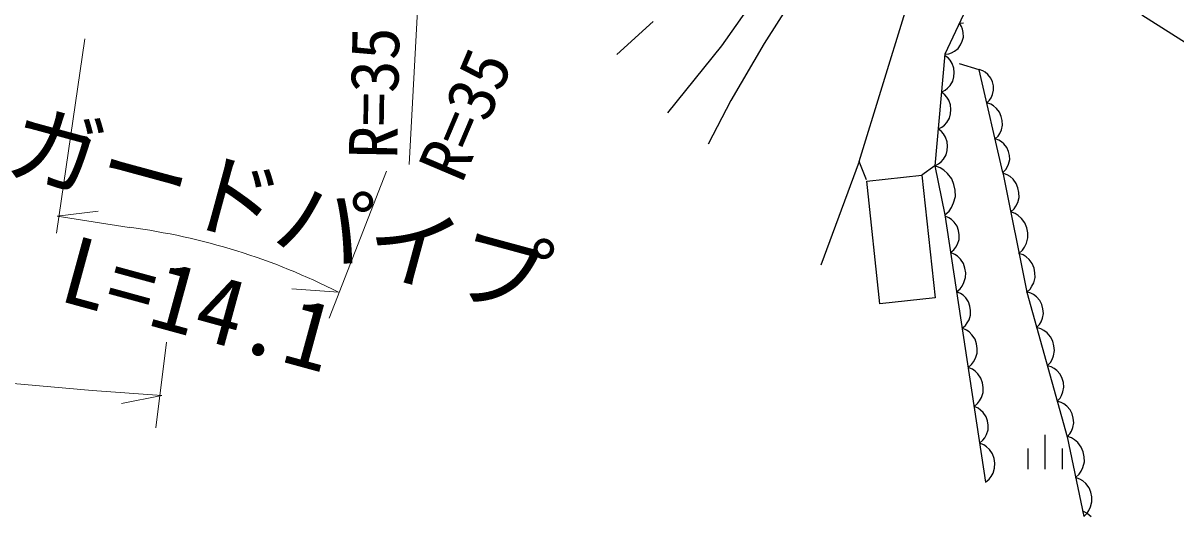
# Model space of a CAD drawing. Units: millimetres, scale not verified. Extents: x 40000 to 680000, y 20000 to 380000.
# Drawn here: x 192542 to 236202, y 242571 to 261282 of the extents above; entities that cross this region are included whole.
import ezdxf
from ezdxf.enums import TextEntityAlignment as Align

# ---------------------------------------------------------------- set-up
doc = ezdxf.new("R2010")
doc.units = ezdxf.units.MM
doc.header["$LTSCALE"] = 1000
doc.layers.add('M-BGD', color=7, linetype='Continuous', lineweight=25)
doc.layers.add('M-STR-HTXT', color=7, linetype='Continuous', lineweight=13)
doc.styles.add('ＭＳ ゴシック', font='')
doc.styles.get('ＭＳ ゴシック').set_extended_font_data('MS Gothic')

msp = doc.modelspace()

# ---------------------------------------------------------------- linework, layer by layer
at = {"layer": 'M-BGD'}
for p, q in [((221897, 262535), (220606, 260511)), ((228546, 262438), (227447, 260102)), ((219932, 261746), (218989, 260425)), ((224212, 256042), (225952, 261689)), ((238664, 259182), (234915, 261587)), ((215034, 260090), (216405, 261339)), ((228001, 261278), (228152, 261294)), ((228085, 261153), (228001, 261278)), ((228123, 261049), (228085, 261153)), ((228110, 260595), (228153, 260747)), ((228149, 260921), (228123, 261049)), ((228153, 260747), (228149, 260921)), ((218989, 260425), (216952, 257884)), ((220606, 260511), (219349, 258345)), ((227817, 260216), (227954, 260324)), ((227954, 260324), (228044, 260454)), ((228044, 260454), (228110, 260595)), ((227447, 260102), (227068, 255875)), ((227575, 259962), (227443, 260058)), ((227447, 260102), (227598, 260117)), ((227652, 259871), (227575, 259962)), ((227598, 260117), (227702, 260155)), ((227725, 259752), (227652, 259871)), ((227702, 260155), (227817, 260216)), ((227794, 259577), (227725, 259752)), ((227792, 259240), (227807, 259407)), ((227807, 259407), (227794, 259577)), ((228749, 259505), (228006, 259733)), ((228890, 259474), (228746, 259521)), ((229645, 255623), (228749, 259505)), ((228983, 259416), (228890, 259474)), ((229083, 259332), (228983, 259416)), ((227557, 258811), (227650, 258915)), ((227650, 258915), (227749, 259075)), ((227749, 259075), (227792, 259240)), ((229194, 259197), (229083, 259332)), ((229254, 259051), (229194, 259197)), ((229289, 258899), (229254, 259051)), ((227318, 258663), (227465, 258735)), ((227450, 258567), (227318, 258663)), ((227527, 258476), (227450, 258567)), ((227465, 258735), (227557, 258811)), ((227600, 258357), (227527, 258476)), ((229206, 258453), (229258, 258572)), ((229258, 258572), (229299, 258741)), ((229299, 258741), (229289, 258899)), ((219349, 258345), (218483, 256689)), ((227669, 258182), (227600, 258357)), ((227682, 258012), (227669, 258182)), ((229038, 258254), (229147, 258359)), ((229193, 258204), (229038, 258254)), ((229147, 258359), (229206, 258453)), ((229294, 258141), (229193, 258204)), ((229401, 258051), (229294, 258141)), ((229521, 257906), (229401, 258051)), ((227525, 257520), (227624, 257680)), ((227624, 257680), (227667, 257845)), ((227667, 257845), (227682, 258012)), ((229586, 257748), (229521, 257906)), ((229624, 257585), (229586, 257748)), ((227193, 257269), (227340, 257340)), ((227325, 257173), (227193, 257269)), ((227402, 257082), (227325, 257173)), ((227340, 257340), (227432, 257416)), ((227432, 257416), (227525, 257520)), ((229533, 257104), (229590, 257232)), ((229590, 257232), (229634, 257415)), ((229634, 257415), (229624, 257585)), ((227475, 256963), (227402, 257082)), ((227544, 256788), (227475, 256963)), ((227557, 256618), (227544, 256788)), ((229353, 256890), (229470, 257003)), ((229497, 256843), (229353, 256890)), ((229470, 257003), (229533, 257104)), ((229591, 256785), (229497, 256843)), ((229690, 256701), (229591, 256785)), ((227499, 256286), (227542, 256451)), ((227542, 256451), (227557, 256618)), ((229801, 256567), (229690, 256701)), ((229862, 256420), (229801, 256567)), ((229897, 256268), (229862, 256420)), ((224212, 256042), (222749, 252106)), ((224486, 255342), (224212, 256042)), ((227068, 255875), (226579, 255515)), ((227068, 255875), (227215, 255946)), ((227068, 255875), (227451, 254011)), ((227278, 255799), (227069, 255872)), ((227215, 255946), (227307, 256022)), ((227307, 256022), (227400, 256126)), ((227400, 256126), (227499, 256286)), ((229813, 255822), (229866, 255941)), ((229866, 255941), (229906, 256111)), ((229906, 256111), (229897, 256268)), ((224492, 255289), (226579, 255515)), ((226579, 255515), (227080, 250871)), ((227413, 255710), (227278, 255799)), ((227555, 255584), (227413, 255710)), ((227712, 255384), (227555, 255584)), ((229645, 255623), (229755, 255729)), ((229645, 255623), (230551, 251085)), ((229815, 255538), (229651, 255597)), ((229755, 255729), (229813, 255822)), ((229921, 255467), (229815, 255538)), ((230033, 255367), (229921, 255467)), ((224993, 250646), (224492, 255289)), ((227795, 255168), (227712, 255384)), ((227841, 254945), (227795, 255168)), ((230157, 255208), (230033, 255367)), ((230221, 255037), (230157, 255208)), ((230256, 254861), (230221, 255037)), ((227784, 254467), (227850, 254714)), ((227850, 254714), (227841, 254945)), ((230209, 254484), (230262, 254678)), ((230262, 254678), (230256, 254861)), ((227451, 254011), (227614, 254161)), ((227614, 254161), (227703, 254296)), ((227703, 254296), (227784, 254467)), ((229944, 254126), (230074, 254243)), ((230120, 254063), (229944, 254126)), ((230074, 254243), (230144, 254349)), ((230144, 254349), (230209, 254484)), ((227451, 254011), (228994, 243887)), ((227608, 253908), (227457, 253970)), ((227704, 253838), (227608, 253908)), ((227804, 253740), (227704, 253838)), ((227912, 253587), (227804, 253740)), ((230233, 253987), (230120, 254063)), ((230352, 253881), (230233, 253987)), ((230484, 253711), (230352, 253881)), ((230553, 253529), (230484, 253711)), ((227965, 253425), (227912, 253587)), ((227991, 253259), (227965, 253425)), ((227988, 253088), (227991, 253259)), ((230590, 253341), (230553, 253529)), ((230596, 253146), (230590, 253341)), ((227864, 252786), (227931, 252910)), ((227931, 252910), (227988, 253088)), ((230395, 252682), (230471, 252795)), ((230471, 252795), (230540, 252939)), ((230540, 252939), (230596, 253146)), ((227668, 252586), (227794, 252691)), ((227830, 252520), (227668, 252586)), ((227794, 252691), (227864, 252786)), ((227933, 252445), (227830, 252520)), ((228040, 252340), (227933, 252445)), ((230257, 252557), (230395, 252682)), ((230422, 252498), (230257, 252557)), ((230528, 252427), (230422, 252498)), ((230640, 252327), (230528, 252427)), ((228156, 252175), (228040, 252340)), ((228213, 252002), (228156, 252175)), ((228240, 251824), (228213, 252002)), ((230763, 252168), (230640, 252327)), ((230828, 251997), (230763, 252168)), ((230863, 251821), (230828, 251997)), ((228175, 251450), (228237, 251641)), ((228237, 251641), (228240, 251824)), ((230816, 251444), (230869, 251638)), ((230869, 251638), (230863, 251821)), ((227894, 251104), (228029, 251215)), ((228045, 251042), (227894, 251104)), ((228029, 251215), (228104, 251318)), ((228104, 251318), (228175, 251450)), ((230706, 251052), (230548, 251095)), ((230551, 251085), (230680, 251203)), ((230551, 251085), (232077, 245604)), ((230680, 251203), (230751, 251309)), ((230809, 250993), (230706, 251052)), ((230751, 251309), (230816, 251444)), ((227080, 250871), (224993, 250646)), ((228141, 250971), (228045, 251042)), ((228241, 250873), (228141, 250971)), ((228349, 250720), (228241, 250873)), ((228402, 250558), (228349, 250720)), ((230920, 250908), (230809, 250993)), ((231046, 250769), (230920, 250908)), ((231118, 250614), (231046, 250769)), ((231163, 250452), (231118, 250614)), ((228368, 250043), (228425, 250221)), ((228428, 250392), (228402, 250558)), ((228425, 250221), (228428, 250392)), ((231145, 250099), (231181, 250283)), ((231181, 250283), (231163, 250452)), ((228105, 249720), (228231, 249824)), ((228231, 249824), (228301, 249919)), ((228301, 249919), (228368, 250043)), ((230924, 249746), (231036, 249865)), ((231092, 249700), (230924, 249746)), ((231036, 249865), (231094, 249968)), ((231094, 249968), (231145, 250099)), ((228267, 249653), (228105, 249720)), ((228370, 249578), (228267, 249653)), ((228477, 249473), (228370, 249578)), ((228593, 249308), (228477, 249473)), ((228650, 249135), (228593, 249308)), ((231203, 249637), (231092, 249700)), ((231322, 249546), (231203, 249637)), ((231457, 249396), (231322, 249546)), ((231534, 249231), (231457, 249396)), ((228677, 248957), (228650, 249135)), ((228674, 248774), (228677, 248957)), ((231582, 249058), (231534, 249231)), ((231563, 248679), (231602, 248876)), ((231602, 248876), (231582, 249058)), ((228466, 248348), (228541, 248451)), ((228541, 248451), (228612, 248583)), ((228612, 248583), (228674, 248774)), ((231446, 248428), (231509, 248539)), ((231509, 248539), (231563, 248679)), ((228331, 248237), (228466, 248348)), ((228493, 248170), (228331, 248237)), ((228596, 248095), (228493, 248170)), ((228703, 247990), (228596, 248095)), ((231326, 248301), (231446, 248428)), ((231483, 248258), (231326, 248301)), ((231587, 248199), (231483, 248258)), ((231698, 248114), (231587, 248199)), ((231824, 247975), (231698, 248114)), ((228819, 247825), (228703, 247990)), ((228876, 247652), (228819, 247825)), ((228903, 247474), (228876, 247652)), ((231896, 247820), (231824, 247975)), ((231941, 247659), (231896, 247820)), ((231959, 247489), (231941, 247659)), ((228838, 247100), (228900, 247292)), ((228900, 247292), (228903, 247474)), ((231814, 247071), (231872, 247174)), ((231872, 247174), (231923, 247305)), ((231923, 247305), (231959, 247489)), ((228557, 246754), (228692, 246865)), ((228708, 246692), (228557, 246754)), ((228692, 246865), (228767, 246968)), ((228804, 246621), (228708, 246692)), ((228767, 246968), (228838, 247100)), ((231701, 246953), (231814, 247071)), ((231859, 246909), (231701, 246953)), ((231962, 246851), (231859, 246909)), ((232073, 246765), (231962, 246851)), ((232199, 246626), (232073, 246765)), ((228904, 246523), (228804, 246621)), ((229012, 246370), (228904, 246523)), ((229065, 246208), (229012, 246370)), ((232271, 246472), (232199, 246626)), ((232316, 246310), (232271, 246472)), ((232334, 246140), (232316, 246310)), ((229030, 245693), (229088, 245872)), ((229091, 246042), (229065, 246208)), ((229088, 245872), (229091, 246042)), ((232189, 245722), (232247, 245826)), ((232247, 245826), (232298, 245956)), ((232298, 245956), (232334, 246140)), ((228768, 245370), (228894, 245474)), ((228894, 245474), (228964, 245570)), ((228964, 245570), (229030, 245693)), ((231241, 245679), (231241, 244379)), ((232248, 245566), (232072, 245627)), ((232077, 245604), (232189, 245722)), ((232077, 245604), (232708, 242593)), ((232362, 245492), (232248, 245566)), ((232482, 245386), (232362, 245492)), ((232615, 245218), (232482, 245386)), ((228930, 245303), (228768, 245370)), ((229033, 245228), (228930, 245303)), ((229140, 245123), (229033, 245228)), ((229256, 244959), (229140, 245123)), ((229313, 244785), (229256, 244959)), ((230591, 245159), (230591, 244379)), ((231891, 245159), (231891, 244379)), ((232686, 245037), (232615, 245218)), ((232726, 244849), (232686, 245037)), ((229340, 244607), (229313, 244785)), ((229337, 244425), (229340, 244607)), ((232679, 244447), (232734, 244654)), ((232734, 244654), (232726, 244849)), ((229129, 243998), (229204, 244101)), ((229204, 244101), (229275, 244233)), ((229275, 244233), (229337, 244425)), ((232400, 244061), (232537, 244188)), ((232537, 244188), (232611, 244302)), ((232611, 244302), (232679, 244447)), ((228994, 243887), (229129, 243998)), ((232566, 244004), (232400, 244061)), ((232672, 243934), (232566, 244004)), ((232785, 243835), (232672, 243934)), ((232910, 243678), (232785, 243835)), ((232976, 243508), (232910, 243678)), ((233013, 243331), (232976, 243508)), ((233021, 243149), (233013, 243331)), ((232837, 242712), (232906, 242818)), ((232906, 242818), (232970, 242954)), ((232970, 242954), (233021, 243149)), ((232708, 242593), (232837, 242712))]:
    msp.add_line(p, q, dxfattribs=at)
msp.add_arc((232342, 241998), 863, 41.5843, 67.992, dxfattribs=at)
at = {"layer": 'M-STR-HTXT'}
for p, q in [((207168, 255921), (208747, 285973)), ((194884, 260679), (193806, 253317)), ((206301, 255671), (204136, 250105)), ((193834, 253963), (195381, 254150)), ((196563, 253543), (193834, 253963)), ((151443, 251112), (195154, 247366)), ((204490, 251081), (202719, 251217)), ((197978, 249195), (197573, 245949)), ((195154, 247366), (197796, 247172)), ((197796, 247172), (196269, 246863))]:
    msp.add_line(p, q, dxfattribs=at)
msp.add_arc((193428, 229462), 24285, 62.9021, 82.5837, dxfattribs=at)

# ---------------------------------------------------------------- texts
at = {"layer": 'M-STR-HTXT', "style": 'ＭＳ ゴシック'}
for s, height, rotation, p in [('R=35', 1833, 89, (207262, 256117)), ('R=35', 1833, 67, (209666, 254955)), ('ガードパイプ', 2566, 344.8, (191572, 254948)), ('L=14.1', 2566, 344.7, (193614, 250044))]:
    msp.add_text(s, height=height, rotation=rotation, dxfattribs=at).set_placement(p, align=Align.BOTTOM_LEFT)

doc.saveas('drawing.dxf')
